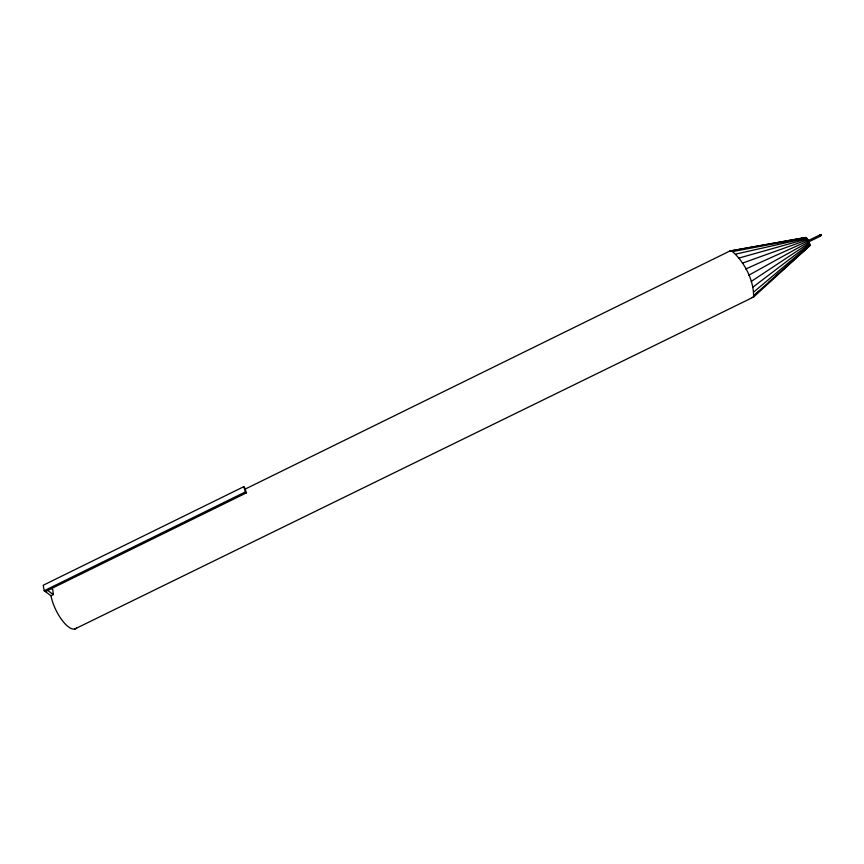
<?xml version="1.0" encoding="UTF-8"?>
<svg xmlns="http://www.w3.org/2000/svg" width="864" height="864" viewBox="0 0 864 864"><rect width="100%" height="100%" fill="white"/><g stroke="black" fill="none" stroke-linecap="round" stroke-linejoin="round"><path stroke-width="1.3" d="M74.768 629.014L753.592 297.032L809.784 245.722L809.125 241.758L805.81 237.449L729.724 251.068L245.538 488.916M808.445 240.505L819.666 235.008L820.8 235.192C820.541 238.108 818.392 233.582 820.8 235.192L820.292 236.196L807.959 242.244M820.314 236.142L819.774 235.008L820.8 235.192L820.292 236.196M731.106 250.463C744.163 261.144 754.024 280.109 753.592 297.032L752.09 297.389M819.634 235.062L820.8 235.192L820.325 236.045L820.8 235.192L819.86 235.073M820.174 236.185L820.8 235.192L819.634 235.159M820.098 236.131L820.8 235.192L819.947 235.17M820.26 235.775L820.8 235.192L819.655 235.278M820.012 236.023L820.8 235.192L820.033 235.3M756.043 293.836L759.013 291.168M768.906 282.28L772.859 278.726M775.829 276.059L793.638 260.064M796.608 257.396L809.784 245.722M754.283 295.099L809.968 245.333M800.863 252.634L802.904 250.884M806.987 247.406L809.471 245.84M754.121 291.686L809.978 244.696M819.914 235.894L820.8 235.192L819.698 235.429M753.084 287.021L809.838 243.842M820.195 235.613L820.8 235.192L819.752 235.591M751.248 281.416L809.546 242.838M819.828 235.742L820.8 235.192L820.12 235.451M748.732 275.27L809.125 241.758M45.382 591.581L246.348 492.89L244.685 487.685L243.799 486.68L43.2 585.252L44.226 590.728L50.965 595.76A25.358 9.353 64 0 0 63.104 621.529A25.358 9.353 64 0 0 76.81 627.642M44.226 590.728L245.462 491.897L246.348 492.89M50.965 595.76L53.33 594.605L52.747 589.507L50.738 587.995M819.979 235.602L820.8 235.192M745.718 269.028L808.596 240.656M742.424 263.142L808.002 239.63M739.087 258.023L807.386 238.745M735.955 254.048L806.792 238.064M800.075 239.015L802.699 238.496M733.234 251.478L806.252 237.622M729.724 251.068L805.496 237.568M47.758 590.414L53.33 594.605M243.799 486.68L245.462 491.897"/></g></svg>
